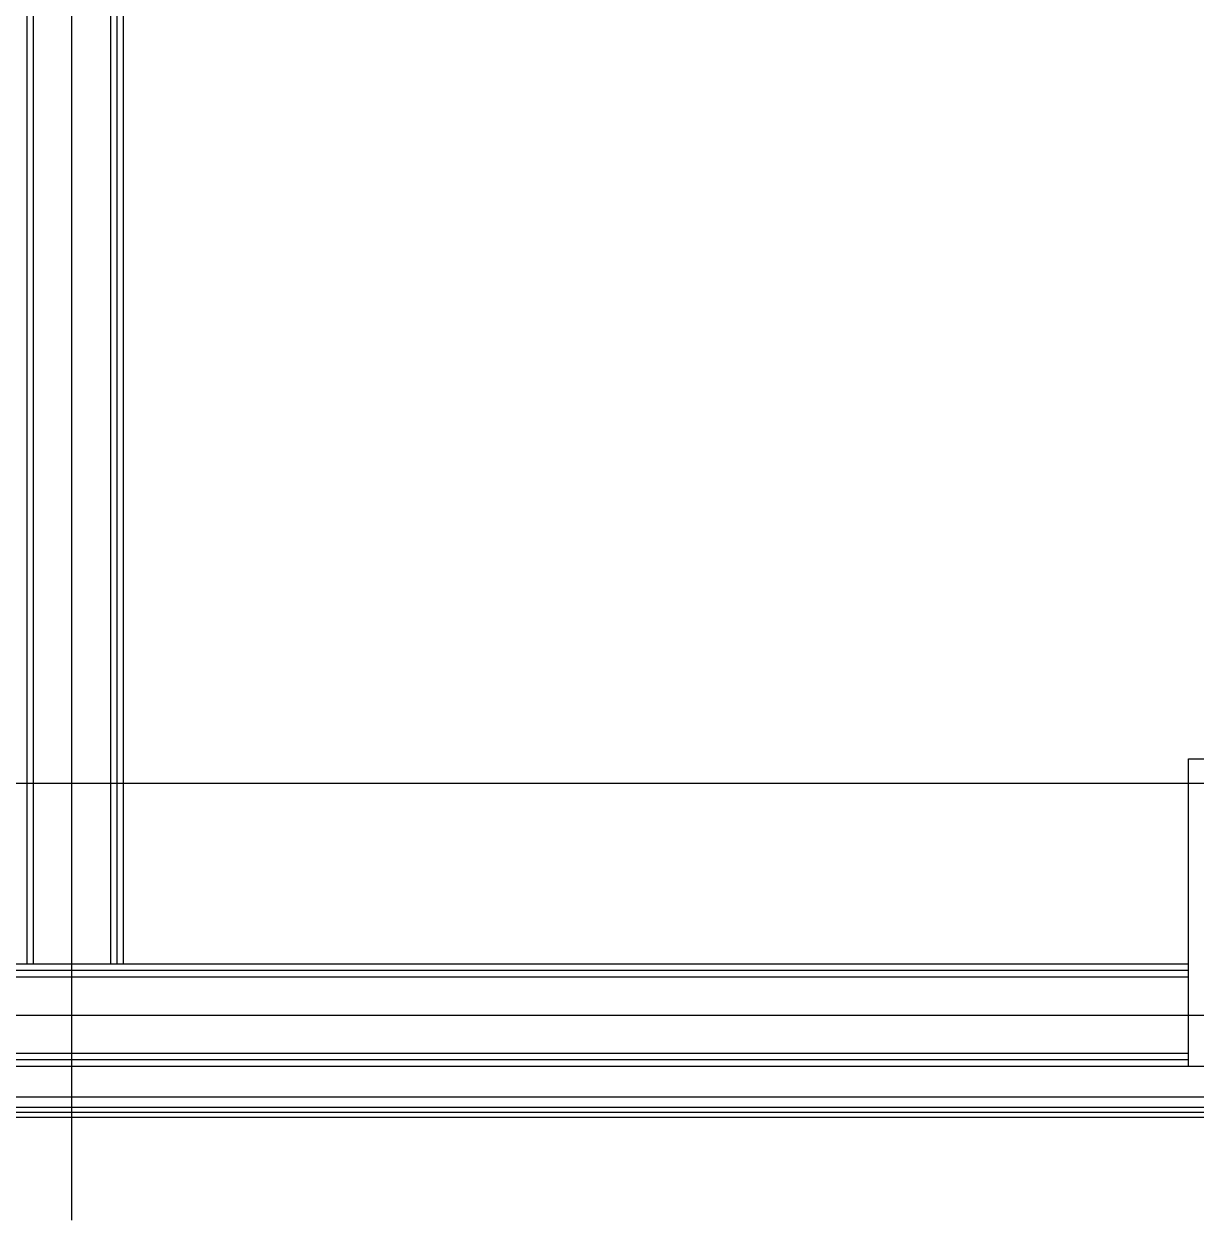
# Model space of a CAD drawing. Header units: millimetres. Extents: x 0 to 356400, y 0 to 68257.
# Drawn here: x 111233.2 to 111324.8, y 6765.9 to 6859.3 of the extents above; entities that cross this region are included whole.
import ezdxf

# ---------------------------------------------------------------- set-up
doc = ezdxf.new("R2010")
doc.units = ezdxf.units.MM
doc.header["$LTSCALE"] = 75
doc.layers.add('8', color=8, linetype='Continuous')
doc.layers.add('G(그리드1)', color=185, linetype='Continuous', plot=False)

# ---------------------------------------------------------------- blocks, each defined once
blk = doc.blocks.new('G$C7369CDF7')
at = {"layer": '8'}
for p, q in [((14630.3, 45650), (14630.3, 55050)), ((14130.3, 54050), (14130.3, 54650)), ((14730.3, 54650), (14730.3, 54050)), ((14790.3, 54450), (14790.3, 45890)), ((14810.3, 54450), (14810.3, 45870)), ((14820.3, 54450), (14820.3, 45860)), ((14830.3, 54450), (14830.3, 45850)), ((14730.3, 54050), (14130.3, 54050)), ((14530.3, 46550), (14530.3, 54050)), ((14542.8, 46550), (14542.8, 54050)), ((14555.3, 46550), (14555.3, 54050)), ((14705.3, 54050), (14705.3, 46550)), ((14717.8, 54050), (14717.8, 46550)), ((14730.3, 54050), (14730.3, 46550)), ((11530.3, 51970), (14530.3, 51970)), ((11542.8, 51957.5), (14530.3, 51957.5)), ((11555.3, 51945), (14530.3, 51945)), ((15030.3, 51870), (11230.3, 51870)), ((14530.3, 51782.5), (11542.8, 51782.5)), ((14530.3, 51795), (11555.3, 51795))]:
    blk.add_line(p, q, dxfattribs=at)

msp = doc.modelspace()

# ---------------------------------------------------------------- linework, layer by layer
at = {"layer": 'G(그리드1)'}
for points in [[(124675, 59900), (98075, 59900), (98075, 6800), (124675, 6800)], [(124675, 59900), (100775, 59900), (100775, 6800), (124675, 6800)]]:
    msp.add_lwpolyline(points, close=True, dxfattribs=at)

# ---------------------------------------------------------------- block references
at = {"xscale": 0.04000000000000001, "yscale": 0.04000000000000001, "zscale": 0.04000000000000001, "rotation": 270}
msp.add_blockref('G$C7369CDF7', (109162.169, 7367.091), dxfattribs=at)

doc.saveas('drawing.dxf')
